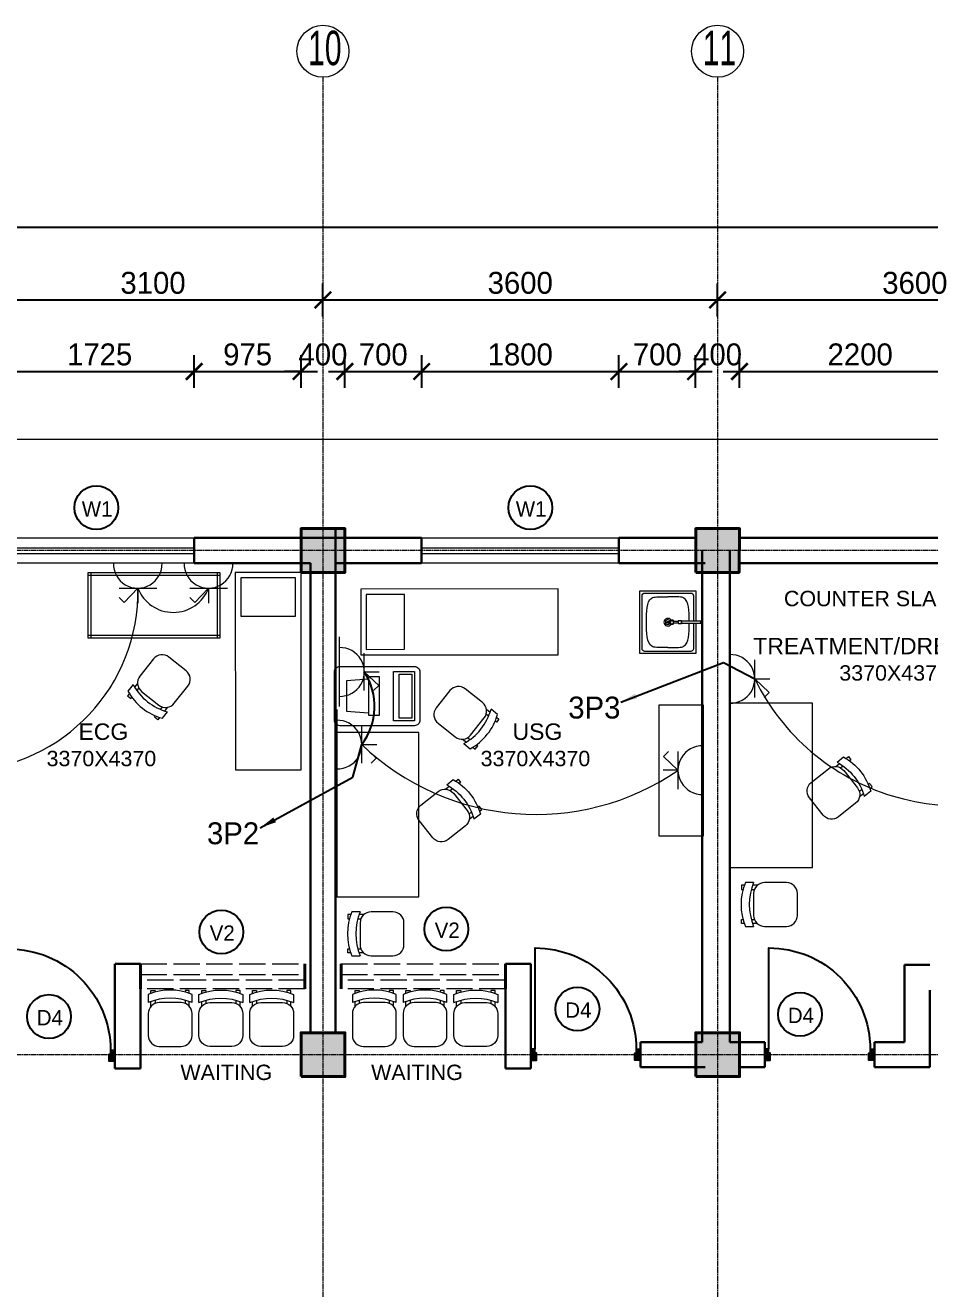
# Model space of a CAD drawing. Header units: inches. Extents: x -3071 to 2534411, y -17796 to 388172.
# Drawn here: x 1750585 to 1758835, y 305961 to 317489 of the extents above; entities that cross this region are included whole.
import ezdxf
from ezdxf.enums import TextEntityAlignment as Align

# ---------------------------------------------------------------- set-up
doc = ezdxf.new("R2010")
doc.units = ezdxf.units.IN
doc.header["$MEASUREMENT"] = 0
for name, pattern in [('ACAD_ISO08W100', [36, 24, -3, 6, -3]), ('DASHED', [0.75, 0.5, -0.25]), ('Hidden', [15, 12, -3])]:
    doc.linetypes.add(name, pattern=pattern)
for name, color, linetype, lineweight in [('001-Archi-Opening Tags', 14, 'Continuous', 25), ('002-Archi- Opening', 90, 'Continuous', 25), ('A .4 col', 5, 'Continuous', 40), ('A 0.09 Furniture', 30, 'Continuous', 5), ('A 0.13 dw', 3, 'Continuous', 13), ('A 0.13 IND DIM', 240, 'Continuous', 13), ('A 0.13 sanitary', 8, 'Continuous', 13), ('A 0.40 wall', 160, 'Continuous', 40), ('cen', 50, 'ACAD_ISO08W100', 5), ('dotted line', 1, 'DASHED', 9), ('Grid Tag', 6, 'Continuous', 20), ('p1 walls stone outline', 4, 'Continuous', 30), ('Power Sockets City supply', 141, 'Continuous', 13), ('text', 7, 'Continuous', 25), ('v1 windows', 152, 'Continuous', 20)]:
    doc.layers.add(name, color=color, linetype=linetype, lineweight=lineweight)
doc.layers.add('Wires', color=1, linetype='Continuous')
doc.styles.add('AERIAL', font='arial.ttf', dxfattribs={"height": 10})
doc.styles.add('Archi 100', font='GOTHIC.TTF', dxfattribs={"height": 200})
doc.styles.add('CG', font='GOTHIC.TTF', dxfattribs={"height": 40})
doc.styles.get("Standard").update_dxf_attribs({"font": 'GOTHIC.TTF'})
doc.dimstyles.new('Archi 100', dxfattribs={"dimtxt": 200, "dimasz": 150, "dimexe": 150, "dimexo": 300, "dimgap": 50, "dimtad": 1, "dimdec": 0, "dimrnd": 5, "dimzin": 0, "dimdsep": 46, "dimtxsty": 'Archi 100', "dimblk": 'ARCHTICK', "dimcen": 0.09, "dimdle": 150, "dimclrd": 256, "dimclre": 256, "dimclrt": 256, "dimadec": 0, "dimazin": 0, "dimtfac": 1, "dimtdec": 0, "dimtix": 1, "dimtofl": 0, "dimtmove": 0, "dimatfit": 3, "dimfxl": 150, "dimfxlon": 1, "dimtolj": 1, "dimtzin": 0, "dimlwd": -1, "dimlwe": -1, "dimarcsym": 0})

# ---------------------------------------------------------------- blocks, each defined once
blk = doc.blocks.new('W2')
at = {"layer": 'A 0.13 dw'}
for points in [[(143910, 195589), (143910, 195359), (142110, 195359), (142110, 195589)], [(142110, 195446), (143910, 195446), (143910, 195496), (142110, 195496)]]:
    blk.add_lwpolyline(points, close=True, dxfattribs=at)
blk = doc.blocks.new('window tag')
blk.add_circle((0, 0), 200)
at = {"style": 'Archi 100', "flags": 1}
for tag, p in [('WIDTH', (15, 174.5)), ('HEIGHT', (-4.5, -348.5))]:
    blk.add_attdef(tag, p, '', height=200, dxfattribs=at)
at = {"style": 'Archi 100'}
blk.add_attdef('SYMBOL', text='', height=200, dxfattribs=at).set_placement((8, -10.5), align=Align.MIDDLE_CENTER)
blk = doc.blocks.new('trolley hospital')
at = {"linetype": 'Continuous'}
for points in [[(1800, 0), (0, 0), (0, 600), (1800, 600)], [(1400, 50), (1400, 550), (1750, 550), (1750, 50)]]:
    blk.add_lwpolyline(points, close=True, dxfattribs=at)
blk = doc.blocks.new('chair ordinary plan')
at = {"linetype": 'Continuous'}
for p, q in [((100, 515), (-100, 515)), ((-200, 415), (-200, 215)), ((200, 215), (200, 415)), ((-200, 115), (-200, 40)), ((-100, 115), (100, 115)), ((200, 40), (200, 115))]:
    blk.add_line(p, q, dxfattribs=at)
for points in [[(-175, 149), (-175, 105)], [(-137, 94), (-137, 122)], [(137, 94), (137, 122)], [(175, 149), (175, 105)], [(-175, 30), (-175, 3), (-137, 3), (-137, 19)], [(175, 30), (175, 3), (137, 3), (137, 19)]]:
    blk.add_lwpolyline(points, dxfattribs=at)
for centre, radius, start, end in [((-100, 415), 100, 90, 180), ((100, 415), 100, 0, 90), ((-100, 215), 100, 180, 270), ((100, 215), 100, 270, 0), ((0, 595), 520, 247.3799, 292.6201), ((0, 520), 520, 247.3799, 292.6201)]:
    blk.add_arc(centre, radius, start, end, dxfattribs=at)
blk = doc.blocks.new('table 1200 x 0600 plan')
at = {"color": 0, "linetype": 'Continuous'}
blk.add_lwpolyline([(0, 600), (1200, 600), (1200, 0), (0, 0)], close=True, dxfattribs=at)
for points in [[(25, 0), (25, 600)], [(1175, 600), (1175, 0)], [(0, 575), (1200, 575)], [(1200, 25), (0, 25)]]:
    blk.add_lwpolyline(points, dxfattribs=at)
blk = doc.blocks.new('ultrasound machine')
blk.add_lwpolyline([(-220, 0), (220, 0, -0.414214), (270, -50), (270, -730, -0.414214), (220, -780), (-220, -780, -0.414214), (-270, -730), (-270, -50, -0.414214)], format="xyb", close=True)
at = {"linetype": 'Continuous'}
blk.add_lwpolyline([(154, -310), (138, -110), (-138, -110), (-154, -310)], dxfattribs=at)
for points in [[(-175, -410), (175, -410), (175, -310), (-175, -310)], [(225, -540), (225, -730), (-225, -730), (-225, -540)], [(200, -590), (200, -705), (-200, -705), (-200, -590)]]:
    blk.add_lwpolyline(points, close=True, dxfattribs=at)
blk = doc.blocks.new('table 1500 x 0750 plan')
at = {"color": 0, "linetype": 'Continuous'}
blk.add_lwpolyline([(0, 750), (1500, 750), (1500, 0), (0, 0)], close=True, dxfattribs=at)
blk = doc.blocks.new('bench 0400 x 1200 plan')
at = {"color": 0, "linetype": 'Continuous'}
blk.add_lwpolyline([(1200, 0), (0, 0), (0, 400), (1200, 400)], close=True, dxfattribs=at)
blk = doc.blocks.new('*U654')
at = {"ltscale": 100}
for points in [[(5, 50), (5, -50), (55, -50), (55, 15), (40, 15), (40, 50)], [(995, 50), (995, -50), (945, -50), (945, 15), (960, 15), (960, 50)]]:
    blk.add_hatch(color=256, dxfattribs=at).paths.add_polyline_path(points)
blk.add_lwpolyline([(43, 50), (43, 964, -0.414214), (957, 50)], format="xyb", dxfattribs=at)
for points in [[(5, 50), (5, -50), (55, -50), (55, 15), (40, 15), (40, 50)], [(995, 50), (995, -50), (945, -50), (945, 15), (960, 15), (960, 50)]]:
    blk.add_lwpolyline(points, close=True)
blk = doc.blocks.new('tap bib short neck plan')
at = {"linetype": 'Continuous'}
blk.add_lwpolyline([(39, 10), (0, 10), (0, -10), (39, -10)], dxfattribs=at)
blk.add_lwpolyline([(74, -8), (95, -8, 1), (95, 8), (74, 8)], format="xyb", dxfattribs=at)
for radius in [20, 15]:
    blk.add_circle((56, 0), radius, dxfattribs=at)
blk = doc.blocks.new('basin')
at = {"layer": 'A 0.13 sanitary', "extrusion": (0, 0, -1)}
blk.add_lwpolyline([(179136, -195359), (179412, -195359), (179412, -194849), (178840, -194849), (178840, -195359), (179115, -195359)], dxfattribs=at)
blk.add_lwpolyline([(179136, -195339), (179367, -195339, 0.414214), (179392, -195314), (179392, -194894, 0.414214), (179367, -194869), (178885, -194869, 0.414214), (178860, -194894), (178860, -195314, 0.414214), (178885, -195339), (179115, -195339)], format="xyb", dxfattribs=at)
at = {"layer": 'A 0.13 sanitary'}
for points in [[(-179112, -195198), (-179139, -195198), (-179139, -195228), (-179112, -195228)], [(-179115, -195228), (-179136, -195228), (-179136, -195404), (-179115, -195404)]]:
    blk.add_lwpolyline(points, close=True, dxfattribs=at)
for radius, start, end in [(35, 300.7574, 239.2426), (21, 293.8762, 246.1238)]:
    blk.add_arc((-179126, -195104), radius, start, end, dxfattribs=at)
for points, knots in [([(-179358, -195104), (-179358, -195011), (-179358, -194909), (-179126, -194909), (-178893, -194909), (-178893, -195009), (-178893, -195104)], [342.783985, 342.783985, 342.783985, 342.783985, 446.898133, 685.56797, 924.237807, 1028.351955, 1028.351955, 1028.351955, 1028.351955]), ([(-179358, -195104), (-179358, -195196), (-179358, -195296), (-179228, -195299), (-179136, -195299)], [342.783985, 342.783985, 342.783985, 342.783985, 446.898133, 676.81216, 676.81216, 676.81216, 676.81216]), ([(-179115, -195299), (-179023, -195299), (-178893, -195296), (-178893, -195199), (-178893, -195104)], [694.323773, 694.323773, 694.323773, 694.323773, 924.237807, 1028.351955, 1028.351955, 1028.351955, 1028.351955])]:
    blk.add_open_spline(points, degree=3, knots=knots, dxfattribs=at)
at = {"layer": 'A 0.13 sanitary', "extrusion": (0, 0, -1), "zscale": -1, "rotation": 89.99999999999999}
blk.add_blockref('tap bib short neck plan', (179126, -195198), dxfattribs=at)
blk = doc.blocks.new('V3')
at = {"layer": 'A 0.13 dw', "linetype": 'Hidden', "ltscale": 20}
for p, q in [((151545, 189943), (153045, 189943)), ((151545, 189843), (153045, 189843)), ((153045, 189793), (151545, 189793)), ((153045, 189713), (151545, 189713))]:
    blk.add_line(p, q, dxfattribs=at)
at = {"layer": 'A 0.40 wall', "ltscale": 20}
for p, q in [((151545, 189713), (151545, 189943)), ((153045, 189943), (153045, 189713))]:
    blk.add_line(p, q, dxfattribs=at)
blk = doc.blocks.new('grid')
at = {"layer": 'Grid Tag', "linetype": 'Continuous', "ltscale": 30}
blk.add_circle((51, 48), 264, dxfattribs=at)
blk.add_attdef('GRID', (-143, -93), '', height=200)
blk = doc.blocks.new('_ArchTick')
at = {"color": 0, "linetype": 'ByBlock', "const_width": 0.15}
blk.add_lwpolyline([(-0.5, -0.5), (0.5, 0.5)], dxfattribs=at)
blk = doc.blocks.new('*D1584')
at = {"transparency": 16777216}
for p, q in [((1750400, 314180), (1750400, 314480)), ((1752125, 314180), (1752125, 314480)), ((1750250, 314330), (1752275, 314330))]:
    blk.add_line(p, q, dxfattribs=at)
at = {"layer": 'Defpoints', "color": 0, "transparency": 16777216}
for p in [(1752125, 314330), (1750400, 312897), (1752125, 312812)]:
    blk.add_point(p, dxfattribs=at)
at = {"transparency": 16777216, "xscale": 150, "yscale": 150, "zscale": 150, "rotation": 180}
blk.add_blockref('_ArchTick', (1750400, 314330), dxfattribs=at)
at = {"transparency": 16777216, "xscale": 150, "yscale": 150, "zscale": 150}
blk.add_blockref('_ArchTick', (1752125, 314330), dxfattribs=at)
at = {"transparency": 16777216, "insert": (1751263, 314485), "char_height": 200, "attachment_point": 5, "style": 'Archi 100'}
blk.add_mtext('\\A1;1725', dxfattribs=at)
blk = doc.blocks.new('*D1585')
at = {"transparency": 16777216}
for p, q in [((1752125, 314180), (1752125, 314480)), ((1753100, 314180), (1753100, 314480)), ((1751975, 314330), (1753250, 314330))]:
    blk.add_line(p, q, dxfattribs=at)
at = {"layer": 'Defpoints', "color": 0, "transparency": 16777216}
for p in [(1753100, 314330), (1753100, 312897), (1752125, 312812)]:
    blk.add_point(p, dxfattribs=at)
at = {"transparency": 16777216, "xscale": 150, "yscale": 150, "zscale": 150, "rotation": 180}
blk.add_blockref('_ArchTick', (1752125, 314330), dxfattribs=at)
at = {"transparency": 16777216, "xscale": 150, "yscale": 150, "zscale": 150}
blk.add_blockref('_ArchTick', (1753100, 314330), dxfattribs=at)
at = {"transparency": 16777216, "insert": (1752613, 314485), "char_height": 200, "attachment_point": 5, "style": 'Archi 100'}
blk.add_mtext('\\A1;975', dxfattribs=at)
blk = doc.blocks.new('*D1586')
at = {"transparency": 16777216}
for p, q in [((1753100, 314180), (1753100, 314480)), ((1753500, 314180), (1753500, 314480)), ((1753100, 314330), (1752950, 314330)), ((1753500, 314330), (1753650, 314330))]:
    blk.add_line(p, q, dxfattribs=at)
at = {"layer": 'Defpoints', "color": 0, "transparency": 16777216}
for p in [(1753500, 314330), (1753100, 312897), (1753500, 312897)]:
    blk.add_point(p, dxfattribs=at)
at = {"transparency": 16777216, "xscale": 150, "yscale": 150, "zscale": 150}
blk.add_blockref('_ArchTick', (1753100, 314330), dxfattribs=at)
at = {"transparency": 16777216, "xscale": 150, "yscale": 150, "zscale": 150, "rotation": 180}
blk.add_blockref('_ArchTick', (1753500, 314330), dxfattribs=at)
at = {"transparency": 16777216, "insert": (1753300, 314485), "char_height": 200, "attachment_point": 5, "style": 'Archi 100'}
blk.add_mtext('\\A1;400', dxfattribs=at)
blk = doc.blocks.new('*D1587')
at = {"transparency": 16777216}
for p, q in [((1753500, 314180), (1753500, 314480)), ((1754201, 314180), (1754201, 314480)), ((1753350, 314330), (1754351, 314330))]:
    blk.add_line(p, q, dxfattribs=at)
at = {"layer": 'Defpoints', "color": 0, "transparency": 16777216}
for p in [(1754201, 314330), (1753500, 312897), (1754201, 312812)]:
    blk.add_point(p, dxfattribs=at)
at = {"transparency": 16777216, "xscale": 150, "yscale": 150, "zscale": 150, "rotation": 180}
blk.add_blockref('_ArchTick', (1753500, 314330), dxfattribs=at)
at = {"transparency": 16777216, "xscale": 150, "yscale": 150, "zscale": 150}
blk.add_blockref('_ArchTick', (1754201, 314330), dxfattribs=at)
at = {"transparency": 16777216, "insert": (1753850, 314485), "char_height": 200, "attachment_point": 5, "style": 'Archi 100'}
blk.add_mtext('\\A1;700', dxfattribs=at)
blk = doc.blocks.new('*D1588')
at = {"transparency": 16777216}
for p, q in [((1754201, 314180), (1754201, 314480)), ((1756000, 314180), (1756000, 314480)), ((1754051, 314330), (1756150, 314330))]:
    blk.add_line(p, q, dxfattribs=at)
at = {"layer": 'Defpoints', "color": 0, "transparency": 16777216}
for p in [(1756000, 314330), (1754201, 312812), (1756000, 312812)]:
    blk.add_point(p, dxfattribs=at)
at = {"transparency": 16777216, "xscale": 150, "yscale": 150, "zscale": 150, "rotation": 180}
blk.add_blockref('_ArchTick', (1754201, 314330), dxfattribs=at)
at = {"transparency": 16777216, "xscale": 150, "yscale": 150, "zscale": 150}
blk.add_blockref('_ArchTick', (1756000, 314330), dxfattribs=at)
at = {"transparency": 16777216, "insert": (1755100, 314485), "char_height": 200, "attachment_point": 5, "style": 'Archi 100'}
blk.add_mtext('\\A1;1800', dxfattribs=at)
blk = doc.blocks.new('*D1589')
at = {"transparency": 16777216}
for p, q in [((1756000, 314180), (1756000, 314480)), ((1756700, 314180), (1756700, 314480)), ((1755850, 314330), (1756850, 314330))]:
    blk.add_line(p, q, dxfattribs=at)
at = {"layer": 'Defpoints', "color": 0, "transparency": 16777216}
for p in [(1756700, 314330), (1756700, 312897), (1756000, 312812)]:
    blk.add_point(p, dxfattribs=at)
at = {"transparency": 16777216, "xscale": 150, "yscale": 150, "zscale": 150, "rotation": 180}
blk.add_blockref('_ArchTick', (1756000, 314330), dxfattribs=at)
at = {"transparency": 16777216, "xscale": 150, "yscale": 150, "zscale": 150}
blk.add_blockref('_ArchTick', (1756700, 314330), dxfattribs=at)
at = {"transparency": 16777216, "insert": (1756350, 314485), "char_height": 200, "attachment_point": 5, "style": 'Archi 100'}
blk.add_mtext('\\A1;700', dxfattribs=at)
blk = doc.blocks.new('*D1590')
at = {"transparency": 16777216}
for p, q in [((1756700, 314180), (1756700, 314480)), ((1757100, 314180), (1757100, 314480)), ((1756700, 314330), (1756550, 314330)), ((1757100, 314330), (1757250, 314330))]:
    blk.add_line(p, q, dxfattribs=at)
at = {"layer": 'Defpoints', "color": 0, "transparency": 16777216}
for p in [(1757100, 314330), (1756700, 312897), (1757100, 312897)]:
    blk.add_point(p, dxfattribs=at)
at = {"transparency": 16777216, "xscale": 150, "yscale": 150, "zscale": 150}
blk.add_blockref('_ArchTick', (1756700, 314330), dxfattribs=at)
at = {"transparency": 16777216, "xscale": 150, "yscale": 150, "zscale": 150, "rotation": 180}
blk.add_blockref('_ArchTick', (1757100, 314330), dxfattribs=at)
at = {"transparency": 16777216, "insert": (1756900, 314485), "char_height": 200, "attachment_point": 5, "style": 'Archi 100'}
blk.add_mtext('\\A1;400', dxfattribs=at)
blk = doc.blocks.new('*D1591')
at = {"transparency": 16777216}
for p, q in [((1757100, 314180), (1757100, 314480)), ((1759301, 314180), (1759301, 314480)), ((1756950, 314330), (1759451, 314330))]:
    blk.add_line(p, q, dxfattribs=at)
at = {"layer": 'Defpoints', "color": 0, "transparency": 16777216}
for p in [(1759301, 314330), (1757100, 312897), (1759301, 312812)]:
    blk.add_point(p, dxfattribs=at)
at = {"transparency": 16777216, "xscale": 150, "yscale": 150, "zscale": 150, "rotation": 180}
blk.add_blockref('_ArchTick', (1757100, 314330), dxfattribs=at)
at = {"transparency": 16777216, "xscale": 150, "yscale": 150, "zscale": 150}
blk.add_blockref('_ArchTick', (1759301, 314330), dxfattribs=at)
at = {"transparency": 16777216, "insert": (1758201, 314485), "char_height": 200, "attachment_point": 5, "style": 'Archi 100'}
blk.add_mtext('\\A1;2200', dxfattribs=at)
blk = doc.blocks.new('*D1604')
at = {"transparency": 16777216}
for p, q in [((1750200, 314833), (1750200, 315133)), ((1753300, 314833), (1753300, 315133)), ((1750050, 314983), (1753450, 314983))]:
    blk.add_line(p, q, dxfattribs=at)
at = {"layer": 'Defpoints', "color": 0, "transparency": 16777216}
for p in [(1753300, 314983), (1750200, 312697), (1753300, 312697)]:
    blk.add_point(p, dxfattribs=at)
at = {"transparency": 16777216, "xscale": 150, "yscale": 150, "zscale": 150, "rotation": 180}
blk.add_blockref('_ArchTick', (1750200, 314983), dxfattribs=at)
at = {"transparency": 16777216, "xscale": 150, "yscale": 150, "zscale": 150}
blk.add_blockref('_ArchTick', (1753300, 314983), dxfattribs=at)
at = {"transparency": 16777216, "insert": (1751750, 315138), "char_height": 200, "attachment_point": 5, "style": 'Archi 100'}
blk.add_mtext('\\A1;3100', dxfattribs=at)
blk = doc.blocks.new('*D1605')
at = {"transparency": 16777216}
for p, q in [((1753300, 314833), (1753300, 315133)), ((1756900, 314833), (1756900, 315133)), ((1753150, 314983), (1757050, 314983))]:
    blk.add_line(p, q, dxfattribs=at)
at = {"layer": 'Defpoints', "color": 0, "transparency": 16777216}
for p in [(1756900, 314983), (1753300, 312697), (1756900, 312697)]:
    blk.add_point(p, dxfattribs=at)
at = {"transparency": 16777216, "xscale": 150, "yscale": 150, "zscale": 150, "rotation": 180}
blk.add_blockref('_ArchTick', (1753300, 314983), dxfattribs=at)
at = {"transparency": 16777216, "xscale": 150, "yscale": 150, "zscale": 150}
blk.add_blockref('_ArchTick', (1756900, 314983), dxfattribs=at)
at = {"transparency": 16777216, "insert": (1755100, 315138), "char_height": 200, "attachment_point": 5, "style": 'Archi 100'}
blk.add_mtext('\\A1;3600', dxfattribs=at)
blk = doc.blocks.new('*D1606')
at = {"transparency": 16777216}
for p, q in [((1756900, 314833), (1756900, 315133)), ((1760500, 314833), (1760500, 315133)), ((1756750, 314983), (1760650, 314983))]:
    blk.add_line(p, q, dxfattribs=at)
at = {"layer": 'Defpoints', "color": 0, "transparency": 16777216}
for p in [(1760500, 314983), (1756900, 312697), (1760500, 312697)]:
    blk.add_point(p, dxfattribs=at)
at = {"transparency": 16777216, "xscale": 150, "yscale": 150, "zscale": 150, "rotation": 180}
blk.add_blockref('_ArchTick', (1756900, 314983), dxfattribs=at)
at = {"transparency": 16777216, "xscale": 150, "yscale": 150, "zscale": 150}
blk.add_blockref('_ArchTick', (1760500, 314983), dxfattribs=at)
at = {"transparency": 16777216, "insert": (1758700, 315138), "char_height": 200, "attachment_point": 5, "style": 'Archi 100'}
blk.add_mtext('\\A1;3600', dxfattribs=at)
blk = doc.blocks.new('*D1271')
at = {"transparency": 16777216}
for p, q in [((1725250, 315496), (1725250, 315796)), ((1764300, 315496), (1764300, 315796)), ((1725100, 315646), (1764450, 315646))]:
    blk.add_line(p, q, dxfattribs=at)
at = {"layer": 'Defpoints', "color": 0, "transparency": 16777216}
for p in [(1764300, 315646), (1725250, 312897), (1764300, 312897)]:
    blk.add_point(p, dxfattribs=at)
at = {"transparency": 16777216, "xscale": 150, "yscale": 150, "zscale": 150, "rotation": 180}
blk.add_blockref('_ArchTick', (1725250, 315646), dxfattribs=at)
at = {"transparency": 16777216, "xscale": 150, "yscale": 150, "zscale": 150}
blk.add_blockref('_ArchTick', (1764300, 315646), dxfattribs=at)
at = {"transparency": 16777216, "insert": (1744775, 315801), "char_height": 200, "attachment_point": 5, "style": 'Archi 100'}
blk.add_mtext('\\A1;39050', dxfattribs=at)
blk = doc.blocks.new('*D1627')
at = {"transparency": 16777216}
for p, q in [((1765924, 312897), (1765924, 313047)), ((1765774, 312897), (1766074, 312897)), ((1765774, 312516), (1766074, 312516)), ((1765924, 312516), (1765924, 312366))]:
    blk.add_line(p, q, dxfattribs=at)
at = {"layer": 'Defpoints', "color": 0, "transparency": 16777216}
for p in [(1764300, 312897), (0, 312516), (1765924, 312516)]:
    blk.add_point(p, dxfattribs=at)
at = {"transparency": 16777216, "xscale": 150, "yscale": 150, "zscale": 150}
for p, rotation in [((1765924, 312897), 270), ((1765924, 312516), 90)]:
    blk.add_blockref('_ArchTick', p, dxfattribs=dict(at, rotation=rotation))
at = {"transparency": 16777216, "insert": (1765769, 312706), "char_height": 200, "attachment_point": 5, "rotation": 90, "style": 'Archi 100'}
blk.add_mtext('\\A1;380', dxfattribs=at)
blk = doc.blocks.new('*D1628')
at = {"transparency": 16777216}
for p, q in [((1623, 312666), (1623, 308147)), ((1473, 312516), (1773, 312516)), ((1773, 308297), (1473, 308297))]:
    blk.add_line(p, q, dxfattribs=at)
at = {"layer": 'Defpoints', "color": 0, "transparency": 16777216}
for p in [(0, 312516), (1623, 308297), (1764300, 308297)]:
    blk.add_point(p, dxfattribs=at)
at = {"transparency": 16777216, "xscale": 150, "yscale": 150, "zscale": 150}
for p, rotation in [((1623, 312516), 90), ((1623, 308297), 270)]:
    blk.add_blockref('_ArchTick', p, dxfattribs=dict(at, rotation=rotation))
at = {"transparency": 16777216, "insert": (1468, 310406), "char_height": 200, "attachment_point": 5, "rotation": 90, "style": 'Archi 100'}
blk.add_mtext('\\A1;4220', dxfattribs=at)
blk = doc.blocks.new('15A N soc')
at = {"layer": 'Power Sockets City supply', "color": 244, "lineweight": 13, "true_color": 0x991b1e}
for p, q in [((52222.5612, 99516.2064), (52222.5611, 99516.2603)), ((52222.5612, 99516.2064), (52222.6099, 99516.2585)), ((52222.6099, 99516.2585), (52222.6282, 99516.2401)), ((52222.6282, 99516.2064), (52222.4926, 99516.2064)), ((52222.4338, 99516.1156), (52222.6863, 99516.1156))]:
    blk.add_line(p, q, dxfattribs=at)
blk.add_arc((52222.5612, 99516.1182), 0.0881, 358.32, 181.68, dxfattribs=at)

msp = doc.modelspace()

# ---------------------------------------------------------------- hatches: boundary and pattern name
at = {"layer": 'A .4 col', "linetype": 'Continuous'}
h = msp.add_hatch(color=256, dxfattribs=at)
h.dxf.hatch_style = 1
h.paths.add_polyline_path([(1753100.46, 312496.78), (1753500.46, 312496.78), (1753500.46, 312896.78), (1753100.46, 312896.78)])
h = msp.add_hatch(color=256, dxfattribs=at)
h.dxf.hatch_style = 1
h.paths.add_polyline_path([(1756700.46, 312496.78), (1757100.46, 312496.78), (1757100.46, 312896.78), (1756700.46, 312896.78)])
h = msp.add_hatch(color=256, dxfattribs=at)
h.dxf.hatch_style = 1
h.paths.add_polyline_path([(1753100.46, 307896.78), (1753500.46, 307896.78), (1753500.46, 308296.78), (1753100.46, 308296.78)])
h = msp.add_hatch(color=256, dxfattribs=at)
h.dxf.hatch_style = 1
h.paths.add_polyline_path([(1756700.46, 307896.78), (1757100.46, 307896.78), (1757100.46, 308296.78), (1756700.46, 308296.78)])

# ---------------------------------------------------------------- linework, layer by layer
for points in [[(1753100.46, 312496.78), (1753500.46, 312496.78), (1753500.46, 312896.78), (1753100.46, 312896.78)], [(1756700.46, 312496.78), (1757095.8, 312496.78), (1757100.46, 312896.78), (1756700.46, 312896.78)], [(1753100.46, 307896.78), (1753500.46, 307896.78), (1753500.46, 308296.78), (1753100.46, 308296.78)], [(1756700.46, 307896.78), (1757100.46, 307896.78), (1757100.46, 308296.78), (1756700.46, 308296.78)]]:
    msp.add_lwpolyline(points, close=True, dxfattribs=at)
at = {"layer": 'cen', "ltscale": 2}
for p, q in [((1753300.46, 317019.35), (1753300.46, 291342.14)), ((1756900.46, 317019.35), (1756900.46, 291342.14)), ((1768615.46, 312696.78), (1720935.46, 312696.78)), ((1768615.46, 308096.78), (1720935.46, 308096.78))]:
    msp.add_line(p, q, dxfattribs=at)
at = {"layer": 'Defpoints'}
msp.add_arc((1753188.74, 311274.64), 581.79, 323.169265, 32.890721, dxfattribs=at)
at = {"layer": 'dotted line', "linetype": 'Continuous', "ltscale": 1000}
msp.add_lwpolyline([(1749900.46, 313712.56), (1765115.46, 313712.56), (1765115.46, 294266.74), (1743325.46, 294266.74), (1743325.46, 297641.79), (1724123.66, 297641.79), (1724123.66, 313711.79), (1744800.46, 313711.79)], dxfattribs=at)
at = {"layer": 'p1 walls stone outline'}
for p, q in [((1753415.46, 308296.78), (1753415.46, 312896.78)), ((1753415.46, 308296.78), (1753415.46, 312896.78)), ((1754200.52, 312811.78), (1752125.33, 312811.78)), ((1752125.33, 312811.78), (1752125.33, 312581.78)), ((1754200.52, 312811.78), (1754200.52, 312581.78)), ((1756700.46, 312811.78), (1756000.4, 312811.78)), ((1756000.4, 312811.78), (1756000.4, 312581.78)), ((1759300.58, 312811.78), (1757096.79, 312811.78)), ((1756760.46, 308211.79), (1756760.46, 312696.78)), ((1757010.46, 308211.78), (1757010.46, 312696.78)), ((1753185.46, 312581.78), (1752125.33, 312581.78)), ((1753185.46, 312581.78), (1753185.46, 308296.78)), ((1754200.52, 312581.78), (1753415.46, 312581.78)), ((1753415.46, 312581.78), (1753415.46, 308926.78)), ((1753415.46, 312581.78), (1753415.46, 308926.78)), ((1756785.46, 312581.78), (1756000.4, 312581.78)), ((1757096.79, 312581.78), (1758130.58, 312581.78)), ((1758390.43, 312581.78), (1758130.58, 312581.78)), ((1758130.58, 312581.78), (1759300.58, 312581.78)), ((1751400.46, 308201.78), (1751400.46, 308926.78)), ((1751405.46, 308926.78), (1751635.46, 308926.78)), ((1751635.46, 308926.78), (1751635.46, 307971.78)), ((1754965.47, 308926.79), (1755195.46, 308926.78)), ((1755195.46, 308926.78), (1755195.46, 307971.78)), ((1758605.46, 308916.78), (1758835.46, 308916.78)), ((1758605.46, 308211.78), (1758605.46, 308916.78)), ((1754965.46, 307971.78), (1754965.46, 308696.78)), ((1751400.46, 308201.78), (1751400.46, 308201.78)), ((1751400.46, 308201.78), (1751400.46, 307971.78)), ((1756760.46, 308211.79), (1756195.83, 308211.79)), ((1756195.83, 307981.79), (1756195.83, 308211.79)), ((1757010.46, 308211.78), (1757330.46, 308211.78)), ((1757330.46, 308211.78), (1757330.46, 307981.78)), ((1758605.46, 308211.78), (1758330.46, 308211.78)), ((1758330.46, 308211.78), (1758330.46, 307981.78)), ((1751635.46, 307971.78), (1751400.46, 307971.78)), ((1754965.46, 307971.78), (1755195.46, 307971.78)), ((1756785.46, 307981.79), (1756195.83, 307981.79)), ((1757330.46, 307981.78), (1757100.46, 307981.78)), ((1758330.46, 307981.78), (1758835.46, 307981.78))]:
    msp.add_line(p, q, dxfattribs=at)
msp.add_lwpolyline([(1758835.46, 307981.78), (1758835.46, 308686.78), (1758835.46, 308686.78), (1758835.46, 308686.78)], dxfattribs=at)
at = {"layer": 'Wires', "color": 2, "lineweight": 9}
for centre, radius, start, end in [((1749976.34, 312322.05), 1636.23, 272.377222, 1.07787), ((1751935.04, 312478.48), 346.35, 201.27026, 338.72974), ((1759092.61, 312432.44), 2063.43, 206.088508, 300.099016), ((1755241.22, 312584.58), 2295.48, 226.268766, 304.420919)]:
    msp.add_arc(centre, radius, start, end, dxfattribs=at)

# ---------------------------------------------------------------- block references
ref = msp.add_blockref('grid', (1753254.24, 317209.02), dxfattribs=dict(xscale=0.8987445155798923, yscale=0.8987445155798923, zscale=0.8987445155798923))
ref.add_attrib('GRID', '10', (1753165.7, 317125.24), dxfattribs={"height": 314.561, "width": 0.65})
ref = msp.add_blockref('grid', (1756854.24, 317209.02), dxfattribs=dict(xscale=0.8987445155798923, yscale=0.8987445155798923, zscale=0.8987445155798923))
ref.add_attrib('GRID', '11', (1756765.7, 317125.24), dxfattribs={"height": 314.561, "width": 0.65})
at = {"layer": '001-Archi-Opening Tags'}
ref = msp.add_blockref('window tag', (1751232.19, 313087.58), dxfattribs=at)
ref.add_attrib('SYMBOL', 'W1', dxfattribs={"layer": '0', "height": 140, "style": 'CG'}).set_placement((1751240.19, 313077.08), align=Align.MIDDLE_CENTER)
ref = msp.add_blockref('window tag', (1755191.62, 313087.58), dxfattribs=at)
ref.add_attrib('SYMBOL', 'W1', dxfattribs={"layer": '0', "height": 140, "style": 'CG'}).set_placement((1755199.62, 313077.08), align=Align.MIDDLE_CENTER)
ref = msp.add_blockref('window tag', (1752373.06, 309216.72), dxfattribs=at)
ref.add_attrib('SYMBOL', 'V2', dxfattribs={"layer": '0', "height": 140, "style": 'CG'}).set_placement((1752381.06, 309206.22), align=Align.MIDDLE_CENTER)
ref = msp.add_blockref('window tag', (1754425.8, 309243.19), dxfattribs=at)
ref.add_attrib('SYMBOL', 'V2', dxfattribs={"layer": '0', "height": 140, "style": 'CG'}).set_placement((1754433.8, 309232.69), align=Align.MIDDLE_CENTER)
ref = msp.add_blockref('window tag', (1750800.83, 308444.87), dxfattribs=at)
ref.add_attrib('SYMBOL', 'D4', dxfattribs={"layer": '0', "height": 140, "style": 'CG'}).set_placement((1750808.83, 308434.37), align=Align.MIDDLE_CENTER)
ref = msp.add_blockref('window tag', (1755621.89, 308513.85), dxfattribs=at)
ref.add_attrib('SYMBOL', 'D4', dxfattribs={"layer": '0', "height": 140, "style": 'CG'}).set_placement((1755629.89, 308503.35), align=Align.MIDDLE_CENTER)
ref = msp.add_blockref('window tag', (1757652.62, 308465.55), dxfattribs=at)
ref.add_attrib('SYMBOL', 'D4', dxfattribs={"layer": '0', "height": 140, "style": 'CG'}).set_placement((1757660.62, 308455.05), align=Align.MIDDLE_CENTER)
at = {"layer": '002-Archi- Opening'}
for p, xscale, yscale, zscale in [((1750395.41, 308086.78), 1.010101010106155, 1.010101010106155, 1.010101010106155), ((1755191.78, 308096.78), 1.010101010106155, 1.010101010106155, 1.010101010106155), ((1757325.41, 308096.78), 1.010101010091603, 1.010101010091603, 1.010101010091603)]:
    msp.add_blockref('*U654', p, dxfattribs=dict(at, xscale=xscale, yscale=yscale, zscale=zscale))
at = {"layer": 'A 0.09 Furniture', "linetype": 'Continuous'}
msp.add_blockref('table 1200 x 0600 plan', (1751159.17, 311896.58), dxfattribs=at)
at = {"layer": 'A 0.09 Furniture', "linetype": 'Continuous', "xscale": -1}
for name, p, rotation in [('trolley hospital', (1752501.7, 310696.37), 270.0393999193169), ('trolley hospital', (1755445.27, 311746.38), 0.03939991971024348), ('table 1500 x 0750 plan', (1757015.46, 309805.49), 270), ('table 1500 x 0750 plan', (1753425.46, 309537.77), 270), ('chair ordinary plan', (1758204.29, 310681.38), 128.3386840533523), ('chair ordinary plan', (1754643.67, 310474.41), 128.3386840502172), ('chair ordinary plan', (1752369.25, 308686.78), 180), ('chair ordinary plan', (1752832.34, 308686.78), 180), ('chair ordinary plan', (1754694.76, 308686.78), 180)]:
    msp.add_blockref(name, p, dxfattribs=dict(at, rotation=rotation))
at = {"layer": 'A 0.09 Furniture', "linetype": 'Continuous'}
for name, p, rotation in [('chair ordinary plan', (1751653.29, 311258.81), 321.621916027109), ('ultrasound machine', (1753404.85, 311368.52), 90), ('chair ordinary plan', (1754799.59, 311020.04), 51.62191602719434), ('bench 0400 x 1200 plan', (1756367.73, 311290.16), 270), ('chair ordinary plan', (1757114.13, 309467.69), 270), ('chair ordinary plan', (1753524.13, 309199.97), 270), ('chair ordinary plan', (1751906.17, 308686.78), 180), ('chair ordinary plan', (1753768.59, 308686.78), 180), ('chair ordinary plan', (1754231.67, 308686.78), 180)]:
    msp.add_blockref(name, p, dxfattribs=dict(at, rotation=rotation))
at = {"layer": 'A 0.13 IND DIM'}
msp.add_blockref('W2', (1608215.17, 117223.18), dxfattribs=at)
at = {"layer": 'A 0.40 wall', "rotation": 90}
msp.add_blockref('basin', (1561341.86, 491168.75), dxfattribs=at)
at = {"layer": 'p1 walls stone outline'}
for p in [(1600090.79, 118984.11), (1601920.8, 118984.1)]:
    msp.add_blockref('V3', p, dxfattribs=at)
at = {"layer": 'Power Sockets City supply', "lineweight": 0, "xscale": 2523.339306174504, "yscale": 2523.339306174504, "zscale": 2523.339306174504}
for p, rotation in [((133526851.57, 251425507.95), 180), ((133527497.08, 251425507.95), 180), ((-249359477.84, 132086829.86), 270), ((-249355915.7, 132086766.38), 270), ((-249359500.7, 132086167.23), 270), ((252869693.89, -131464548.25), 90)]:
    msp.add_blockref('15A N soc', p, dxfattribs=dict(at, rotation=rotation))
at = {"layer": 'v1 windows'}
msp.add_blockref('W2', (1612090.25, 117223.18), dxfattribs=at)

# ---------------------------------------------------------------- texts
at = {"layer": 'text', "width": 14192.8258, "style": 'AERIAL'}
for s, insert, char_height, attachment_point in [('COUNTER SLAB 0.8M', (1757505.34, 312328.9), 140, 1), ('TREATMENT/DRESSING\\P{\\H0.75x;             \\H1.244x;    3370X4370}', (1757225.82, 311900.07), 150, 1), ('     ECG\\P{\\H0.9333x;3370X4370}', (1750778.88, 311119.2), 150, 1), ('     USG\\P{\\H0.9333x;3370X4370}', (1754738.31, 311119.2), 150, 1), ('WAITING', (1752836.27, 308005.61), 140, 3), ('WAITING', (1753739.6, 308005.61), 140, 1)]:
    msp.add_mtext(s, dxfattribs=dict(at, insert=insert, char_height=char_height, attachment_point=attachment_point))
at = {"layer": 'Wires', "lineweight": 9, "char_height": 200, "attachment_point": 1, "style": 'CG'}
for s, insert in [('3P3', (1755537.8, 311363.91, 0)), ('3P2', (1752241.94, 310216.98, 0))]:
    msp.add_mtext_dynamic_manual_height_columns(s, width=291.9664, gutter_width=300, heights=[0], dxfattribs=dict(at, insert=insert))

# ---------------------------------------------------------------- dimensions: what is measured, and where the dimension line sits
dim = msp.add_linear_dim(base=(1764300.46, 315645.89), p1=(1725250.46, 312896.78), p2=(1764300.46, 312896.78), dimstyle='Archi 100')
dim.commit()
dim.dimension.update_dxf_attribs({"geometry": '*D1271', "text_midpoint": (1744775.46, 315800.92)})
for base, p1, p2, picture, middle in [((1753300.46, 314983.39), (1750200.46, 312696.78), (1753300.46, 312696.78), '*D1604', (1751750.46, 315138.42)), ((1756900.46, 314983.39), (1753300.46, 312696.78), (1756900.46, 312696.78), '*D1605', (1755100.46, 315138.42)), ((1760500.46, 314983.39), (1756900.46, 312696.78), (1760500.46, 312696.78), '*D1606', (1758700.46, 315138.42)), ((1752125.33, 314329.96), (1750400.46, 312896.78), (1752125.33, 312811.78), '*D1584', (1751262.89, 314484.99)), ((1753100.46, 314329.96), (1752125.33, 312811.78), (1753100.46, 312896.78), '*D1585', (1752612.89, 314484.99)), ((1753500.46, 314329.96), (1753100.46, 312896.78), (1753500.46, 312896.78), '*D1586', (1753300.46, 314484.99)), ((1754200.52, 314329.96), (1753500.46, 312896.78), (1754200.52, 312811.78), '*D1587', (1753850.49, 314484.99)), ((1756000.4, 314329.96), (1754200.52, 312811.78), (1756000.4, 312811.78), '*D1588', (1755100.46, 314484.99)), ((1756700.46, 314329.96), (1756000.4, 312811.78), (1756700.46, 312896.78), '*D1589', (1756350.43, 314484.99)), ((1757100.46, 314329.96), (1756700.46, 312896.78), (1757100.46, 312896.78), '*D1590', (1756900.46, 314484.99)), ((1759300.58, 314329.96), (1757100.46, 312896.78), (1759300.58, 312811.78), '*D1591', (1758200.52, 314484.99))]:
    dim = msp.add_linear_dim(base=base, p1=p1, p2=p2, dimstyle='Archi 100', override={"dimtmove": 1})
    dim.commit()
    dim.dimension.update_dxf_attribs({"geometry": picture, "text_midpoint": middle})
dim = msp.add_linear_dim(base=(1765923.68, 312515.96), p1=(1764300.46, 312896.78), p2=(0, 312515.96), angle=90, dimstyle='Archi 100')
dim.commit()
dim.dimension.update_dxf_attribs({"geometry": '*D1627', "text_midpoint": (1765768.65, 312706.37)})
dim = msp.add_linear_dim(base=(1623.21, 308296.78), p1=(0, 312515.96), p2=(1764300.46, 308296.78), angle=90, dimstyle='Archi 100', override={"dimtmove": 1})
dim.commit()
dim.dimension.update_dxf_attribs({"geometry": '*D1628', "text_midpoint": (1468.18, 310406.37)})

# ---------------------------------------------------------------- leaders
at = {"layer": 'Defpoints'}
for points in [[(1756016.07, 311314.1), (1756953.74, 311674.14), (1757239.41, 311527.1)], [(1752728.04, 310167.43), (1753571.68, 310628.74), (1753654.41, 310925.89)]]:
    msp.add_leader(points, dimstyle='Archi 100', override={"dimgap": 50, "dimtad": 0}, dxfattribs=at)

doc.saveas('drawing.dxf')
